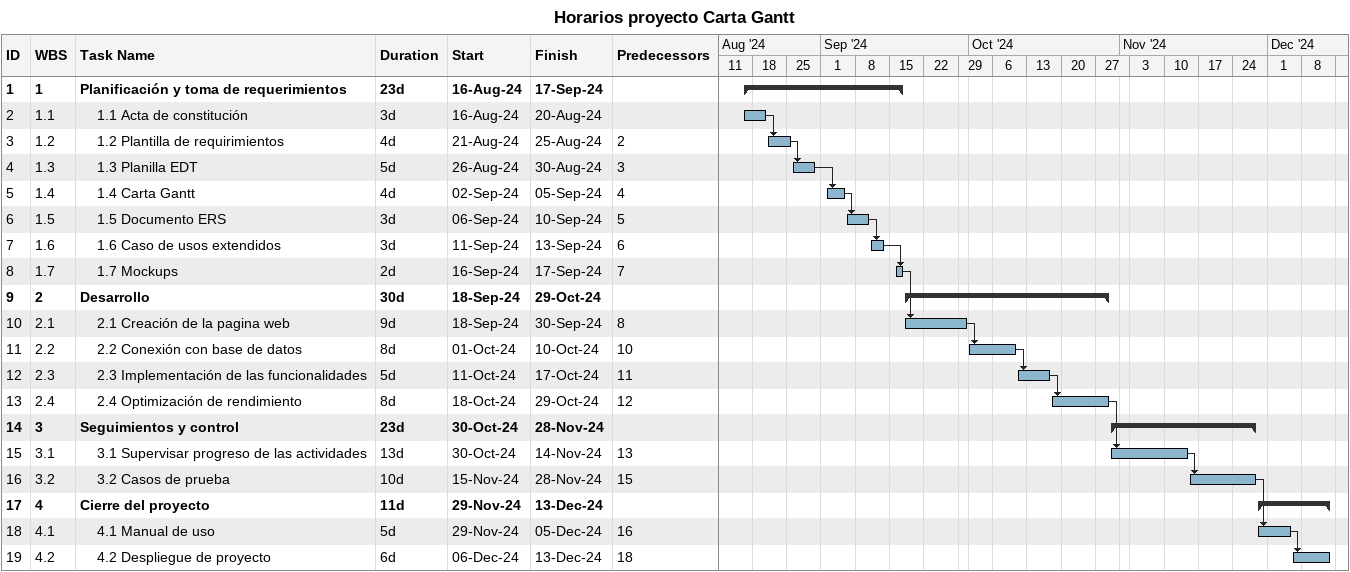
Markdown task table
Horarios proyecto Carta Gantt

| ID | WBS | Task | Duration | Start | Finish | Predecessors |
|---|---|---|---|---|---|---|
| 1 | 1 | **Planificación y toma de requerimientos** | 23d | 2024-08-16 | 2024-09-17 |  |
| 2 | 1.1 | 1.1 Acta de constitución | 3d | 2024-08-16 | 2024-08-20 |  |
| 3 | 1.2 | 1.2 Plantilla de requirimientos | 4d | 2024-08-21 | 2024-08-25 | 2 |
| 4 | 1.3 | 1.3 Planilla EDT | 5d | 2024-08-26 | 2024-08-30 | 3 |
| 5 | 1.4 | 1.4 Carta Gantt | 4d | 2024-09-02 | 2024-09-05 | 4 |
| 6 | 1.5 | 1.5 Documento ERS | 3d | 2024-09-06 | 2024-09-10 | 5 |
| 7 | 1.6 | 1.6 Caso de usos extendidos | 3d | 2024-09-11 | 2024-09-13 | 6 |
| 8 | 1.7 | 1.7 Mockups | 2d | 2024-09-16 | 2024-09-17 | 7 |
| 9 | 2 | **Desarrollo** | 30d | 2024-09-18 | 2024-10-29 |  |
| 10 | 2.1 | 2.1 Creación de la pagina web | 9d | 2024-09-18 | 2024-09-30 | 8 |
| 11 | 2.2 | 2.2 Conexión con base de datos | 8d | 2024-10-01 | 2024-10-10 | 10 |
| 12 | 2.3 | 2.3 Implementación de las funcionalidades | 5d | 2024-10-11 | 2024-10-17 | 11 |
| 13 | 2.4 | 2.4 Optimización de rendimiento | 8d | 2024-10-18 | 2024-10-29 | 12 |
| 14 | 3 | **Seguimientos y control** | 23d | 2024-10-30 | 2024-11-28 |  |
| 15 | 3.1 | 3.1 Supervisar progreso de las actividades | 13d | 2024-10-30 | 2024-11-14 | 13 |
| 16 | 3.2 | 3.2 Casos de prueba | 10d | 2024-11-15 | 2024-11-28 | 15 |
| 17 | 4 | **Cierre del proyecto** | 11d | 2024-11-29 | 2024-12-13 |  |
| 18 | 4.1 | 4.1 Manual de uso | 5d | 2024-11-29 | 2024-12-05 | 16 |
| 19 | 4.2 | 4.2 Despliegue de proyecto | 6d | 2024-12-06 | 2024-12-13 | 18 |
